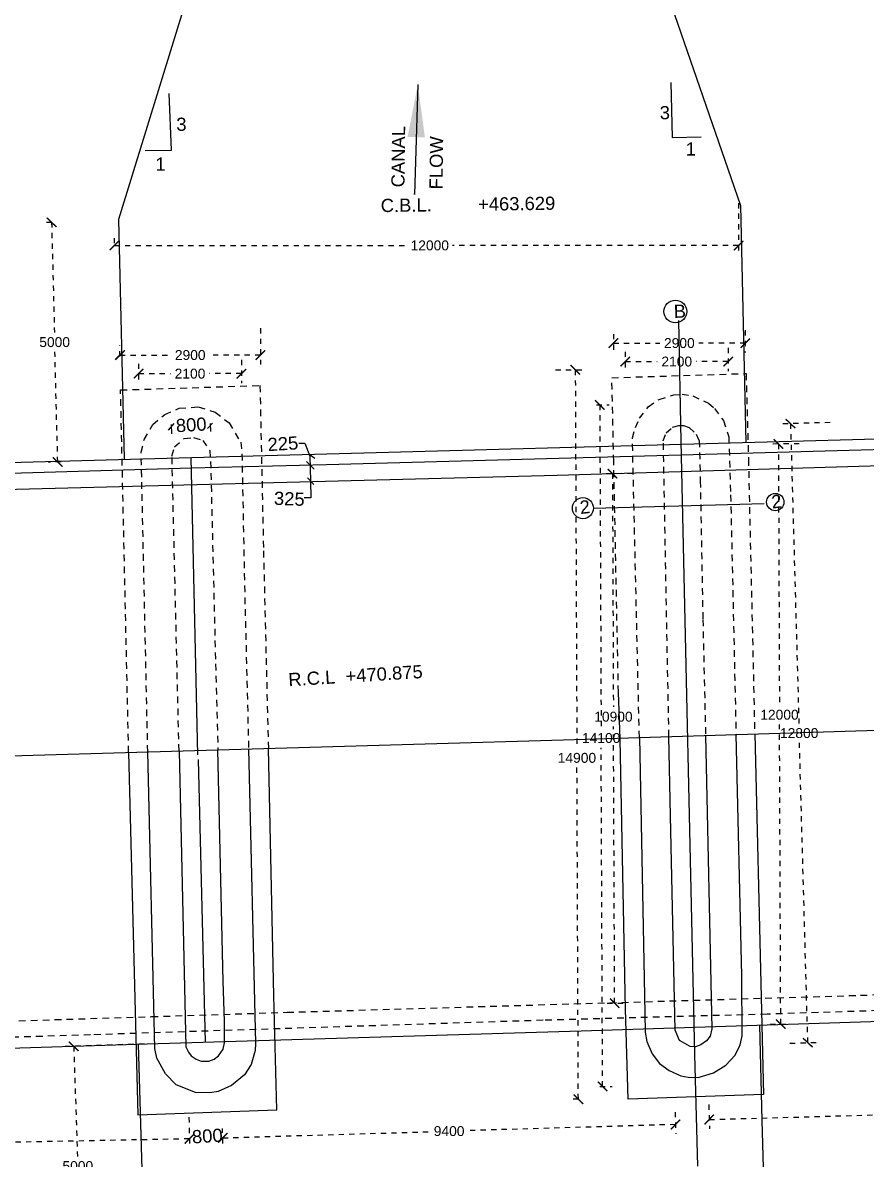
# Model space of a CAD drawing. Header units: inches. Extents: x 37252 to 77174, y 24991 to 50888.
# Drawn here: x 38520.82 to 38536.83, y 25404.63 to 25426.21 of the extents above; entities that cross this region are included whole.
import ezdxf

# ---------------------------------------------------------------- set-up
doc = ezdxf.new("R2010")
doc.units = ezdxf.units.IN
doc.header["$MEASUREMENT"] = 0
doc.linetypes.add('DASHDOT', pattern=[1, 0.5, -0.25, 0, -0.25])
doc.linetypes.add('HIDDEN', pattern=[9.525, 6.35, -3.175])
for name, color, linetype in [('DIMENSION', 255, 'Continuous'), ('DRAWING', 2, 'Continuous'), ('TEXT', 255, 'Continuous')]:
    doc.layers.add(name, color=color, linetype=linetype)
doc.styles.get("Standard").update_dxf_attribs({"font": 'arial.ttf'})
doc.styles.add('TIMES NEW ROMAN', font='times.ttf')
doc.dimstyles.new('dig', dxfattribs={"dimtxt": 0.1875, "dimasz": 0.18, "dimexe": 0.18, "dimexo": 0.0625, "dimgap": 0.09, "dimtad": 0, "dimtih": 1, "dimtoh": 1, "dimdec": 4, "dimzin": 0, "dimdsep": 46, "dimtxsty": 'Standard', "dimblk": 'ARCHTICK', "dimcen": 0.09, "dimadec": 0, "dimazin": 0, "dimtfac": 1, "dimtdec": 4, "dimtofl": 0, "dimtmove": 0, "dimatfit": 3, "dimldrblk": 'ARCHTICK', "dimfxl": 1, "dimtolj": 1, "dimtzin": 0, "dimarcsym": 0})
doc.dimstyles.new('ISO-25', dxfattribs={"dimtxt": 0.636364, "dimasz": 1, "dimexe": 1.25, "dimexo": 0.625, "dimtad": 0, "dimtih": 1, "dimtoh": 1, "dimlfac": 100, "dimtxsty": 'TIMES NEW ROMAN', "dimcen": 2.5, "dimadec": 0, "dimazin": 0, "dimtfac": 1, "dimtmove": 0, "dimatfit": 3, "dimfxl": 1, "dimarcsym": 0})

# ---------------------------------------------------------------- blocks, each defined once
blk = doc.blocks.new('_ArchTick')
at = {"color": 0, "linetype": 'ByBlock', "const_width": 0.15}
blk.add_lwpolyline([(-0.5, -0.5), (0.5, 0.5)], dxfattribs=at)
blk = doc.blocks.new('*D26')
at = {"layer": 'Defpoints', "color": 0, "linetype": 'DASHDOT', "ltscale": 0.02, "transparency": 16777216}
for p in [(38534.405, 25422.845), (38522.562, 25421.956), (38534.405, 25421.977)]:
    blk.add_point(p, dxfattribs=at)
at = {"layer": 'DIMENSION', "color": 0, "linetype": 'DASHDOT', "lineweight": -2, "ltscale": 0.02, "transparency": 16777216}
for p, q in [((38534.405, 25422.782), (38534.405, 25421.797)), ((38522.562, 25422.018), (38522.562, 25422.157)), ((38522.562, 25421.977), (38528.111, 25421.977)), ((38534.405, 25421.977), (38528.978, 25421.977))]:
    blk.add_line(p, q, dxfattribs=at)
at = {"layer": 'DIMENSION', "color": 0, "linetype": 'DASHDOT', "lineweight": -2, "ltscale": 0.02, "transparency": 16777216, "xscale": 0.18, "yscale": 0.18, "zscale": 0.18, "rotation": 180}
blk.add_blockref('_ArchTick', (38522.562, 25421.977), dxfattribs=at)
at = {"layer": 'DIMENSION', "color": 0, "linetype": 'DASHDOT', "lineweight": -2, "ltscale": 0.02, "transparency": 16777216, "xscale": 0.18, "yscale": 0.18, "zscale": 0.18}
blk.add_blockref('_ArchTick', (38534.405, 25421.977), dxfattribs=at)
at = {"layer": 'DIMENSION', "color": 0, "linetype": 'DASHDOT', "ltscale": 0.02, "transparency": 16777216, "insert": (38528.545, 25421.977), "char_height": 0.1875, "attachment_point": 5}
blk.add_mtext('\\A1;12000', dxfattribs=at)
blk = doc.blocks.new('*D27')
at = {"layer": 'Defpoints', "color": 0, "linetype": 'DASHDOT', "ltscale": 0.02, "transparency": 16777216}
for p in [(38525.332, 25420.47), (38522.665, 25419.808), (38525.332, 25419.896)]:
    blk.add_point(p, dxfattribs=at)
at = {"layer": 'DIMENSION', "color": 0, "linetype": 'DASHDOT', "lineweight": -2, "ltscale": 0.02, "transparency": 16777216}
for p, q in [((38525.332, 25420.407), (38525.332, 25419.716)), ((38522.665, 25419.871), (38522.665, 25420.076)), ((38522.665, 25419.896), (38523.627, 25419.896)), ((38525.332, 25419.896), (38524.37, 25419.896))]:
    blk.add_line(p, q, dxfattribs=at)
at = {"layer": 'DIMENSION', "color": 0, "linetype": 'DASHDOT', "lineweight": -2, "ltscale": 0.02, "transparency": 16777216, "xscale": 0.18, "yscale": 0.18, "zscale": 0.18, "rotation": 180}
blk.add_blockref('_ArchTick', (38522.665, 25419.896), dxfattribs=at)
at = {"layer": 'DIMENSION', "color": 0, "linetype": 'DASHDOT', "lineweight": -2, "ltscale": 0.02, "transparency": 16777216, "xscale": 0.18, "yscale": 0.18, "zscale": 0.18}
blk.add_blockref('_ArchTick', (38525.332, 25419.896), dxfattribs=at)
at = {"layer": 'DIMENSION', "color": 0, "linetype": 'DASHDOT', "ltscale": 0.02, "transparency": 16777216, "insert": (38523.999, 25419.896), "char_height": 0.1875, "attachment_point": 5}
blk.add_mtext('\\A1;2900', dxfattribs=at)
blk = doc.blocks.new('*D28')
at = {"layer": 'Defpoints', "color": 0, "linetype": 'DASHDOT', "ltscale": 0.02, "transparency": 16777216}
for p in [(38523.019, 25419.794), (38524.971, 25419.868), (38524.971, 25419.543)]:
    blk.add_point(p, dxfattribs=at)
at = {"layer": 'DIMENSION', "color": 0, "linetype": 'DASHDOT', "lineweight": -2, "ltscale": 0.02, "transparency": 16777216}
for p, q in [((38523.019, 25419.732), (38523.019, 25419.363)), ((38524.971, 25419.805), (38524.971, 25419.363)), ((38523.019, 25419.543), (38523.624, 25419.543)), ((38524.971, 25419.543), (38524.366, 25419.543))]:
    blk.add_line(p, q, dxfattribs=at)
at = {"layer": 'DIMENSION', "color": 0, "linetype": 'DASHDOT', "lineweight": -2, "ltscale": 0.02, "transparency": 16777216, "xscale": 0.18, "yscale": 0.18, "zscale": 0.18, "rotation": 180}
blk.add_blockref('_ArchTick', (38523.019, 25419.543), dxfattribs=at)
at = {"layer": 'DIMENSION', "color": 0, "linetype": 'DASHDOT', "lineweight": -2, "ltscale": 0.02, "transparency": 16777216, "xscale": 0.18, "yscale": 0.18, "zscale": 0.18}
blk.add_blockref('_ArchTick', (38524.971, 25419.543), dxfattribs=at)
at = {"layer": 'DIMENSION', "color": 0, "linetype": 'DASHDOT', "ltscale": 0.02, "transparency": 16777216, "insert": (38523.995, 25419.543), "char_height": 0.1875, "attachment_point": 5}
blk.add_mtext('\\A1;2100', dxfattribs=at)
blk = doc.blocks.new('*D29')
at = {"layer": 'Defpoints', "color": 0, "linetype": 'DASHDOT', "ltscale": 0.02, "transparency": 16777216}
for p in [(38521.433, 25422.418), (38521.485, 25417.865), (38521.611, 25417.868)]:
    blk.add_point(p, dxfattribs=at)
at = {"layer": 'DIMENSION', "color": 0, "linetype": 'DASHDOT', "lineweight": -2, "ltscale": 0.02, "transparency": 16777216}
for p, q in [((38521.37, 25422.416), (38521.188, 25422.412)), ((38521.368, 25422.416), (38521.422, 25420.326)), ((38521.485, 25417.865), (38521.431, 25419.955)), ((38521.549, 25417.867), (38521.305, 25417.86))]:
    blk.add_line(p, q, dxfattribs=at)
at = {"layer": 'DIMENSION', "color": 0, "linetype": 'DASHDOT', "lineweight": -2, "ltscale": 0.02, "transparency": 16777216, "xscale": 0.18, "yscale": 0.18, "zscale": 0.18}
for p, rotation in [((38521.368, 25422.416), 91.4797557592451), ((38521.485, 25417.865), 271.4797557592451)]:
    blk.add_blockref('_ArchTick', p, dxfattribs=dict(at, rotation=rotation))
at = {"layer": 'DIMENSION', "color": 0, "linetype": 'DASHDOT', "ltscale": 0.02, "transparency": 16777216, "insert": (38521.426, 25420.141), "char_height": 0.1875, "attachment_point": 5}
blk.add_mtext('\\A1;5000', dxfattribs=at)
blk = doc.blocks.new('*D32')
at = {"layer": 'Defpoints', "color": 0, "linetype": 'DASHDOT', "ltscale": 0.02, "transparency": 16777216}
for p in [(38523.973, 25405.485), (38515.445, 25404.855), (38523.982, 25405.014)]:
    blk.add_point(p, dxfattribs=at)
at = {"layer": 'DIMENSION', "color": 0, "linetype": 'DASHDOT', "lineweight": -2, "ltscale": 0.02, "transparency": 16777216}
for p, q in [((38523.974, 25405.423), (38523.986, 25404.834)), ((38515.445, 25404.846), (38519.384, 25404.923)), ((38523.982, 25405.014), (38520.123, 25404.938)), ((38515.446, 25404.792), (38515.448, 25404.666))]:
    blk.add_line(p, q, dxfattribs=at)
at = {"layer": 'DIMENSION', "color": 0, "linetype": 'DASHDOT', "lineweight": -2, "ltscale": 0.02, "transparency": 16777216, "xscale": 0.18, "yscale": 0.18, "zscale": 0.18}
for p, rotation in [((38523.982, 25405.014), 1.123738166869561), ((38515.445, 25404.846), 181.1237381668696)]:
    blk.add_blockref('_ArchTick', p, dxfattribs=dict(at, rotation=rotation))
at = {"layer": 'DIMENSION', "color": 0, "linetype": 'DASHDOT', "ltscale": 0.02, "transparency": 16777216, "insert": (38519.754, 25404.931), "char_height": 0.1875, "attachment_point": 5}
blk.add_mtext('\\A1;9400', dxfattribs=at)
blk = doc.blocks.new('*D33')
at = {"layer": 'Defpoints', "color": 0, "linetype": 'DASHDOT', "ltscale": 0.02, "transparency": 16777216}
for p in [(38523.185, 25406.818), (38521.944, 25402.221), (38522.179, 25402.23)]:
    blk.add_point(p, dxfattribs=at)
at = {"layer": 'DIMENSION', "color": 0, "linetype": 'DASHDOT', "lineweight": -2, "ltscale": 0.02, "transparency": 16777216}
for p, q in [((38523.122, 25406.816), (38521.608, 25406.764)), ((38521.788, 25406.77), (38521.859, 25404.681)), ((38521.944, 25402.221), (38521.872, 25404.31)), ((38522.117, 25402.227), (38521.764, 25402.215))]:
    blk.add_line(p, q, dxfattribs=at)
at = {"layer": 'DIMENSION', "color": 0, "linetype": 'DASHDOT', "lineweight": -2, "ltscale": 0.02, "transparency": 16777216, "xscale": 0.18, "yscale": 0.18, "zscale": 0.18}
for p, rotation in [((38521.788, 25406.77), 91.96630796135453), ((38521.944, 25402.221), 271.9663079613546)]:
    blk.add_blockref('_ArchTick', p, dxfattribs=dict(at, rotation=rotation))
at = {"layer": 'DIMENSION', "color": 0, "linetype": 'DASHDOT', "ltscale": 0.02, "transparency": 16777216, "insert": (38521.866, 25404.496), "char_height": 0.1875, "attachment_point": 5}
blk.add_mtext('\\A1;5000', dxfattribs=at)
blk = doc.blocks.new('*D34')
at = {"layer": 'Defpoints', "color": 0, "linetype": 'DASHDOT', "ltscale": 0.02, "transparency": 16777216}
for p in [(38533.198, 25405.586), (38533.207, 25405.286), (38524.622, 25404.863)]:
    blk.add_point(p, dxfattribs=at)
at = {"layer": 'DIMENSION', "color": 0, "linetype": 'DASHDOT', "lineweight": -2, "ltscale": 0.02, "transparency": 16777216}
for p, q in [((38533.2, 25405.523), (38533.212, 25405.106)), ((38533.207, 25405.286), (38529.282, 25405.17)), ((38524.62, 25404.925), (38524.612, 25405.213)), ((38524.617, 25405.033), (38528.542, 25405.149))]:
    blk.add_line(p, q, dxfattribs=at)
at = {"layer": 'DIMENSION', "color": 0, "linetype": 'DASHDOT', "lineweight": -2, "ltscale": 0.02, "transparency": 16777216, "xscale": 0.18, "yscale": 0.18, "zscale": 0.18}
for p, rotation in [((38533.207, 25405.286), 1.683170475194347), ((38524.617, 25405.033), 181.6831704751943)]:
    blk.add_blockref('_ArchTick', p, dxfattribs=dict(at, rotation=rotation))
at = {"layer": 'DIMENSION', "color": 0, "linetype": 'DASHDOT', "ltscale": 0.02, "transparency": 16777216, "insert": (38528.912, 25405.16), "char_height": 0.1875, "attachment_point": 5}
blk.add_mtext('\\A1;9400', dxfattribs=at)
blk = doc.blocks.new('*D44')
at = {"layer": 'Defpoints', "color": 0, "linetype": 'DASHDOT', "ltscale": 0.02, "transparency": 16777216}
for p in [(38533.838, 25405.726), (38533.848, 25405.381), (38542.495, 25405.095)]:
    blk.add_point(p, dxfattribs=at)
at = {"layer": 'DIMENSION', "color": 0, "linetype": 'DASHDOT', "lineweight": -2, "ltscale": 0.02, "transparency": 16777216}
for p, q in [((38542.493, 25405.158), (38542.475, 25405.802)), ((38533.84, 25405.664), (38533.853, 25405.201)), ((38533.848, 25405.381), (38537.794, 25405.491)), ((38542.48, 25405.622), (38538.534, 25405.512))]:
    blk.add_line(p, q, dxfattribs=at)
at = {"layer": 'DIMENSION', "color": 0, "linetype": 'DASHDOT', "lineweight": -2, "ltscale": 0.02, "transparency": 16777216, "xscale": 0.18, "yscale": 0.18, "zscale": 0.18}
for p, rotation in [((38542.48, 25405.622), 1.601949965030496), ((38533.848, 25405.381), 181.6019499650305)]:
    blk.add_blockref('_ArchTick', p, dxfattribs=dict(at, rotation=rotation))
at = {"layer": 'DIMENSION', "color": 0, "linetype": 'DASHDOT', "ltscale": 0.02, "transparency": 16777216, "insert": (38538.164, 25405.501), "char_height": 0.1875, "attachment_point": 5}
blk.add_mtext('\\A1;9400', dxfattribs=at)
blk = doc.blocks.new('*D47')
at = {"layer": 'Defpoints', "color": 0, "linetype": 'DASHDOT', "ltscale": 0.02, "transparency": 16777216}
for p in [(38535.62, 25418.209), (38534.942, 25407.192), (38535.205, 25407.193)]:
    blk.add_point(p, dxfattribs=at)
at = {"layer": 'DIMENSION', "color": 0, "linetype": 'DASHDOT', "lineweight": -2, "ltscale": 0.02, "transparency": 16777216}
for p, q in [((38535.557, 25418.209), (38534.98, 25418.207)), ((38535.16, 25418.208), (38535.18, 25413.252)), ((38535.205, 25407.193), (38535.182, 25412.88)), ((38535.005, 25407.192), (38535.385, 25407.193))]:
    blk.add_line(p, q, dxfattribs=at)
at = {"layer": 'DIMENSION', "color": 0, "linetype": 'DASHDOT', "lineweight": -2, "ltscale": 0.02, "transparency": 16777216, "xscale": 0.18, "yscale": 0.18, "zscale": 0.18}
for p, rotation in [((38535.16, 25418.208), 90.23702776285201), ((38535.205, 25407.193), 270.2370277628519)]:
    blk.add_blockref('_ArchTick', p, dxfattribs=dict(at, rotation=rotation))
at = {"layer": 'DIMENSION', "color": 0, "linetype": 'DASHDOT', "ltscale": 0.02, "transparency": 16777216, "insert": (38535.181, 25413.066), "char_height": 0.1875, "attachment_point": 5}
blk.add_mtext('\\A1;12000', dxfattribs=at)
blk = doc.blocks.new('*D49')
at = {"layer": 'Defpoints', "color": 0, "linetype": 'DASHDOT', "ltscale": 0.02, "transparency": 16777216}
for p in [(38536.206, 25418.617), (38535.317, 25406.828), (38535.719, 25406.84)]:
    blk.add_point(p, dxfattribs=at)
at = {"layer": 'DIMENSION', "color": 0, "linetype": 'DASHDOT', "lineweight": -2, "ltscale": 0.02, "transparency": 16777216}
for p, q in [((38536.143, 25418.615), (38535.21, 25418.589)), ((38535.39, 25418.594), (38535.549, 25412.903)), ((38535.719, 25406.84), (38535.56, 25412.531)), ((38535.379, 25406.83), (38535.899, 25406.845))]:
    blk.add_line(p, q, dxfattribs=at)
at = {"layer": 'DIMENSION', "color": 0, "linetype": 'DASHDOT', "lineweight": -2, "ltscale": 0.02, "transparency": 16777216, "xscale": 0.18, "yscale": 0.18, "zscale": 0.18}
for p, rotation in [((38535.39, 25418.594), 91.60194996503134), ((38535.719, 25406.84), 271.6019499650313)]:
    blk.add_blockref('_ArchTick', p, dxfattribs=dict(at, rotation=rotation))
at = {"layer": 'DIMENSION', "color": 0, "linetype": 'DASHDOT', "ltscale": 0.02, "transparency": 16777216, "insert": (38535.555, 25412.717), "char_height": 0.1875, "attachment_point": 5}
blk.add_mtext('\\A1;12800', dxfattribs=at)
blk = doc.blocks.new('*D50')
at = {"layer": 'Defpoints', "color": 0, "linetype": 'DASHDOT', "ltscale": 0.02, "transparency": 16777216}
for p in [(38532.451, 25417.645), (38531.851, 25407.589), (38532.053, 25407.59)]:
    blk.add_point(p, dxfattribs=at)
at = {"layer": 'DIMENSION', "color": 0, "linetype": 'DASHDOT', "lineweight": -2, "ltscale": 0.02, "transparency": 16777216}
for p, q in [((38532.389, 25417.645), (38531.831, 25417.643)), ((38532.011, 25417.643), (38532.029, 25413.215)), ((38532.053, 25407.59), (38532.031, 25412.844)), ((38531.914, 25407.589), (38532.233, 25407.59))]:
    blk.add_line(p, q, dxfattribs=at)
at = {"layer": 'DIMENSION', "color": 0, "linetype": 'DASHDOT', "lineweight": -2, "ltscale": 0.02, "transparency": 16777216, "xscale": 0.18, "yscale": 0.18, "zscale": 0.18}
for p, rotation in [((38532.011, 25417.643), 90.23702776285201), ((38532.053, 25407.59), 270.2370277628519)]:
    blk.add_blockref('_ArchTick', p, dxfattribs=dict(at, rotation=rotation))
at = {"layer": 'DIMENSION', "color": 0, "linetype": 'DASHDOT', "ltscale": 0.02, "transparency": 16777216, "insert": (38532.03, 25413.029), "char_height": 0.1875, "width": 0.88205, "attachment_point": 5}
blk.add_mtext('\\A1;10900', dxfattribs=at)
blk = doc.blocks.new('*D51')
at = {"layer": 'Defpoints', "color": 0, "linetype": 'DASHDOT', "ltscale": 0.02, "transparency": 16777216}
for p in [(38531.645, 25418.951), (38531.707, 25406.01), (38531.824, 25406.011)]:
    blk.add_point(p, dxfattribs=at)
at = {"layer": 'DIMENSION', "color": 0, "linetype": 'DASHDOT', "lineweight": -2, "ltscale": 0.02, "transparency": 16777216}
for p, q in [((38531.707, 25418.951), (38531.95, 25418.952)), ((38531.77, 25418.952), (38531.796, 25412.81)), ((38531.824, 25406.011), (38531.797, 25412.438)), ((38531.77, 25406.01), (38532.004, 25406.011))]:
    blk.add_line(p, q, dxfattribs=at)
at = {"layer": 'DIMENSION', "color": 0, "linetype": 'DASHDOT', "lineweight": -2, "ltscale": 0.02, "transparency": 16777216, "xscale": 0.18, "yscale": 0.18, "zscale": 0.18}
for p, rotation in [((38531.77, 25418.952), 90.23702776285198), ((38531.824, 25406.011), 270.2370277628519)]:
    blk.add_blockref('_ArchTick', p, dxfattribs=dict(at, rotation=rotation))
at = {"layer": 'DIMENSION', "color": 0, "linetype": 'DASHDOT', "ltscale": 0.02, "transparency": 16777216, "insert": (38531.797, 25412.624), "char_height": 0.1875, "attachment_point": 5}
blk.add_mtext('\\A1;14100', dxfattribs=at)
blk = doc.blocks.new('*D52')
at = {"layer": 'Defpoints', "color": 0, "linetype": 'DASHDOT', "ltscale": 0.02, "transparency": 16777216}
for p in [(38530.866, 25419.614), (38531.364, 25405.766), (38531.425, 25405.766)]:
    blk.add_point(p, dxfattribs=at)
at = {"layer": 'DIMENSION', "color": 0, "linetype": 'DASHDOT', "lineweight": -2, "ltscale": 0.02, "transparency": 16777216}
for p, q in [((38530.929, 25419.614), (38531.486, 25419.616)), ((38531.306, 25419.616), (38531.336, 25412.433)), ((38531.364, 25405.766), (38531.338, 25412.062)), ((38531.363, 25405.766), (38531.184, 25405.765))]:
    blk.add_line(p, q, dxfattribs=at)
at = {"layer": 'DIMENSION', "color": 0, "linetype": 'DASHDOT', "lineweight": -2, "ltscale": 0.02, "transparency": 16777216, "xscale": 0.18, "yscale": 0.18, "zscale": 0.18}
for p, rotation in [((38531.306, 25419.616), 90.23702776285198), ((38531.364, 25405.766), 270.2370277628519)]:
    blk.add_blockref('_ArchTick', p, dxfattribs=dict(at, rotation=rotation))
at = {"layer": 'DIMENSION', "color": 0, "linetype": 'DASHDOT', "ltscale": 0.02, "transparency": 16777216, "insert": (38531.337, 25412.247), "char_height": 0.1875, "attachment_point": 5}
blk.add_mtext('\\A1;14900', dxfattribs=at)
blk = doc.blocks.new('*D62')
at = {"layer": 'Defpoints', "color": 0, "linetype": 'DASHDOT', "ltscale": 0.02, "transparency": 16777216}
for p in [(38532.255, 25420.023), (38534.207, 25420.096), (38534.207, 25419.772)]:
    blk.add_point(p, dxfattribs=at)
at = {"layer": 'DIMENSION', "color": 0, "linetype": 'DASHDOT', "lineweight": -2, "ltscale": 0.02, "transparency": 16777216}
for p, q in [((38532.255, 25419.96), (38532.255, 25419.592)), ((38534.207, 25420.033), (38534.207, 25419.592)), ((38532.255, 25419.772), (38532.86, 25419.772)), ((38534.207, 25419.772), (38533.602, 25419.772))]:
    blk.add_line(p, q, dxfattribs=at)
at = {"layer": 'DIMENSION', "color": 0, "linetype": 'DASHDOT', "lineweight": -2, "ltscale": 0.02, "transparency": 16777216, "xscale": 0.18, "yscale": 0.18, "zscale": 0.18, "rotation": 180}
blk.add_blockref('_ArchTick', (38532.255, 25419.772), dxfattribs=at)
at = {"layer": 'DIMENSION', "color": 0, "linetype": 'DASHDOT', "lineweight": -2, "ltscale": 0.02, "transparency": 16777216, "xscale": 0.18, "yscale": 0.18, "zscale": 0.18}
blk.add_blockref('_ArchTick', (38534.207, 25419.772), dxfattribs=at)
at = {"layer": 'DIMENSION', "color": 0, "linetype": 'DASHDOT', "ltscale": 0.02, "transparency": 16777216, "insert": (38533.231, 25419.772), "char_height": 0.1875, "attachment_point": 5}
blk.add_mtext('\\A1;2100', dxfattribs=at)
blk = doc.blocks.new('*D63')
at = {"layer": 'Defpoints', "color": 0, "linetype": 'DASHDOT', "ltscale": 0.02, "transparency": 16777216}
for p in [(38534.532, 25420.429), (38532.03, 25420.359), (38534.532, 25420.123)]:
    blk.add_point(p, dxfattribs=at)
at = {"layer": 'DIMENSION', "color": 0, "linetype": 'DASHDOT', "lineweight": -2, "ltscale": 0.02, "transparency": 16777216}
for p, q in [((38534.532, 25420.366), (38534.532, 25419.943)), ((38532.03, 25420.296), (38532.03, 25419.943)), ((38532.03, 25420.123), (38532.91, 25420.123)), ((38534.532, 25420.123), (38533.652, 25420.123))]:
    blk.add_line(p, q, dxfattribs=at)
at = {"layer": 'DIMENSION', "color": 0, "linetype": 'DASHDOT', "lineweight": -2, "ltscale": 0.02, "transparency": 16777216, "xscale": 0.18, "yscale": 0.18, "zscale": 0.18, "rotation": 180}
blk.add_blockref('_ArchTick', (38532.03, 25420.123), dxfattribs=at)
at = {"layer": 'DIMENSION', "color": 0, "linetype": 'DASHDOT', "lineweight": -2, "ltscale": 0.02, "transparency": 16777216, "xscale": 0.18, "yscale": 0.18, "zscale": 0.18}
blk.add_blockref('_ArchTick', (38534.532, 25420.123), dxfattribs=at)
at = {"layer": 'DIMENSION', "color": 0, "linetype": 'DASHDOT', "ltscale": 0.02, "transparency": 16777216, "insert": (38533.281, 25420.123), "char_height": 0.1875, "attachment_point": 5}
blk.add_mtext('\\A1;2900', dxfattribs=at)

msp = doc.modelspace()

# ---------------------------------------------------------------- linework, layer by layer
at = {"layer": 'DRAWING', "linetype": 'Continuous'}
for points in [[(38532.91761, 25431.67792), (38533.01001, 25426.88468), (38534.43923, 25422.73643), (38534.543, 25418.23612)], [(38523.83385, 25431.41809), (38523.93232, 25426.68735), (38522.63809, 25422.47157), (38522.74798, 25417.92742)], [(38533.12153, 25425.07226), (38533.14277, 25424.02623), (38533.69551, 25424.03869)], [(38523.14506, 25423.77973), (38523.64115, 25423.78851), (38523.60149, 25424.86015)], [(38533.26403, 25420.54984), (38533.30967, 25418.25825), (38533.56775, 25406.6161), (38533.62644, 25404.49371)], [(38513.28924, 25417.64938), (38514.03261, 25417.66685), (38516.85374, 25417.75803), (38524.02365, 25417.95327), (38529.15673, 25418.09117), (38537.48843, 25418.3154), (38542.19549, 25418.45267), (38543.99822, 25418.51124), (38548.83612, 25418.66102), (38550.02511, 25418.69095), (38551.06811, 25418.71721)], [(38546.11136, 25418.35926), (38542.5328, 25418.2634), (38539.23673, 25418.15841), (38533.31528, 25417.99714), (38526.5875, 25417.81197), (38524.02046, 25417.74991), (38520.79672, 25417.65339), (38515.11556, 25417.49219), (38511.2092, 25417.36518)], [(38511.21949, 25417.06063), (38512.84203, 25417.11711), (38514.26, 25417.16398), (38514.77234, 25417.17108), (38518.73933, 25417.29678), (38530.96126, 25417.61745), (38541.56523, 25417.93218), (38546.12301, 25418.06195)], [(38524.1416, 25412.30791), (38524.01787, 25417.9531)], [(38503.06046, 25411.73757), (38509.41622, 25411.9288), (38517.95364, 25412.20875), (38531.08334, 25412.59003), (38545.26467, 25413.0262), (38556.90038, 25413.35743), (38564.96928, 25413.55657)], [(38534.71095, 25412.7016), (38534.83491, 25407.70592), (38534.87729, 25405.85372), (38532.30825, 25405.76437), (38532.25702, 25407.47753), (38532.15547, 25412.60353), (38532.12534, 25413.49549)], [(38532.52227, 25412.63429), (38532.62306, 25407.40236), (38532.63199, 25407.04135), (38532.66264, 25406.8606), (38532.76719, 25406.63008), (38532.90159, 25406.44528), (38533.08923, 25406.30991), (38533.30748, 25406.21126), (38533.44658, 25406.18303), (38533.63593, 25406.17689), (38533.92703, 25406.26499), (38534.16533, 25406.4107), (38534.34013, 25406.60411), (38534.43193, 25406.79892), (38534.47397, 25406.96843), (38534.46713, 25408.10753), (38534.35615, 25412.69069)], [(38533.77824, 25412.67291), (38533.89814, 25407.10423), (38533.86623, 25406.96628), (38533.79662, 25406.87767), (38533.68884, 25406.79878), (38533.58857, 25406.75972), (38533.48581, 25406.76761), (38533.28307, 25406.88432), (38533.19878, 25407.07979), (38533.11121, 25411.14914), (38533.0829, 25412.65153)], [(38522.83061, 25412.35038), (38523.00685, 25405.47103), (38525.64494, 25405.56309), (38525.5865, 25407.73245), (38525.48118, 25412.42734)], [(38525.10733, 25412.41649), (38525.23913, 25406.82263), (38525.23378, 25406.69186), (38525.15535, 25406.42482), (38525.02924, 25406.22866), (38524.78205, 25406.02458), (38524.52891, 25405.91154), (38524.36943, 25405.88445), (38524.10042, 25405.89218), (38523.73335, 25406.04084), (38523.52773, 25406.24991), (38523.36288, 25406.54683), (38523.32622, 25406.7304), (38523.1935, 25412.36092)], [(38523.78641, 25412.37813), (38523.91841, 25406.7639), (38523.96743, 25406.66238), (38524.01393, 25406.59292), (38524.10972, 25406.52711), (38524.20793, 25406.48654), (38524.35498, 25406.48654), (38524.45045, 25406.52711), (38524.53625, 25406.59057), (38524.62346, 25406.71688), (38524.65181, 25406.83774), (38524.64824, 25407.25109), (38524.62157, 25408.0011), (38524.52469, 25412.39957)], [(38524.29017, 25406.85071), (38524.15637, 25412.21531)], [(38515.01023, 25406.51027), (38515.01023, 25406.51027), (38515.01023, 25406.51027), (38515.01006, 25406.55413), (38515.37287, 25406.56205), (38519.95884, 25406.7151), (38523.18475, 25406.81785), (38531.41537, 25407.06252), (38538.68251, 25407.3011), (38542.79478, 25407.44676), (38542.80044, 25407.3945), (38543.31231, 25407.41312), (38543.29006, 25407.96382), (38542.77024, 25407.94576), (38542.79478, 25407.44676)], [(38534.80357, 25407.17376), (38534.84637, 25405.36029), (38534.91926, 25402.68811), (38533.69638, 25398.50114), (38533.8317, 25393.74658)], [(38523.01151, 25406.81233), (38523.12226, 25402.91972), (38523.13795, 25402.27258), (38524.624, 25398.19578), (38524.68708, 25396.28078), (38524.75563, 25393.45655)]]:
    msp.add_lwpolyline(points, dxfattribs=at)
at = {"layer": 'DRAWING', "linetype": 'HIDDEN', "ltscale": 0.02}
for points in [[(38532.00059, 25419.46608), (38534.54616, 25419.54605), (38534.59126, 25417.91865), (38534.71095, 25412.7016)], [(38522.67647, 25419.23311), (38525.32288, 25419.31832), (38525.38881, 25416.18082), (38525.48118, 25412.42734)], [(38532.12534, 25413.49549), (38532.03524, 25417.87799), (38532.00059, 25419.46608)], [(38522.83061, 25412.35038), (38522.67647, 25419.23311)], [(38532.52227, 25412.63429), (38532.38964, 25418.3259), (38532.4459, 25418.51885), (38532.52211, 25418.69551), (38532.69211, 25418.91547), (38532.89561, 25419.0537), (38533.17571, 25419.14053), (38533.33188, 25419.1519), (38533.53506, 25419.12128), (38533.83159, 25418.98291), (38533.94933, 25418.88124), (38534.11608, 25418.65435), (38534.21825, 25418.34213), (38534.25424, 25417.24483), (38534.35615, 25412.69069)], [(38523.1935, 25412.36091), (38523.06797, 25418.05182), (38523.12642, 25418.29185), (38523.28788, 25418.57829), (38523.51576, 25418.76972), (38523.79165, 25418.88746), (38524.15206, 25418.91055), (38524.47042, 25418.81279), (38524.73567, 25418.60781), (38524.9566, 25418.24054), (38524.98106, 25418.02221), (38525.02375, 25415.74986), (38525.10733, 25412.41649)], [(38533.0829, 25412.65154), (38532.9763, 25418.26955), (38533.03009, 25418.41703), (38533.15087, 25418.52948), (38533.27318, 25418.55634), (38533.36254, 25418.55963), (38533.46649, 25418.52156), (38533.59998, 25418.39694), (38533.65656, 25418.27424), (38533.67861, 25417.51101), (38533.72687, 25414.87253), (38533.77824, 25412.67291)], [(38523.78641, 25412.37813), (38523.6525, 25417.9787), (38523.69814, 25418.15069), (38523.88415, 25418.31443), (38524.06359, 25418.33141), (38524.23642, 25418.27668), (38524.37052, 25418.08228), (38524.38529, 25417.87793), (38524.47978, 25414.03085), (38524.52469, 25412.39957)], [(38515.00786, 25407.05288), (38518.24992, 25407.1776), (38523.26619, 25407.33452), (38525.8357, 25407.41663), (38536.72081, 25407.73952), (38542.40795, 25407.93314), (38546.36064, 25408.07056)], [(38546.36481, 25407.77261), (38542.37813, 25407.63904), (38538.41409, 25407.49137), (38534.9486, 25407.38113), (38530.69452, 25407.26493), (38522.10648, 25406.98889), (38518.07668, 25406.86221), (38515.03688, 25406.75982), (38514.93751, 25406.74953), (38514.93962, 25406.58958), (38514.90413, 25406.56241), (38514.7342, 25406.53675), (38514.65943, 25406.55713), (38514.66234, 25406.74302)]]:
    msp.add_lwpolyline(points, dxfattribs=at)
at = {"layer": 'DRAWING', "color": 2, "linetype": 'Continuous'}
for points in [[(38523.58867, 25418.47237), (38523.69384, 25418.59422)], [(38523.63984, 25418.57523), (38523.64545, 25418.40071)], [(38524.32476, 25418.49947), (38524.42375, 25418.60174)], [(38524.37426, 25418.595), (38524.38663, 25418.44665)], [(38526.0611, 25418.22334), (38526.17353, 25418.222), (38526.26939, 25417.97787), (38526.27965, 25417.50543), (38526.28581, 25417.18239), (38526.16397, 25417.18239)], [(38526.25551, 25418.01323), (38526.36316, 25417.93537)], [(38526.20749, 25417.87559), (38526.35126, 25417.73121)], [(38526.22169, 25417.56566), (38526.34417, 25417.43596)], [(38531.65202, 25416.98909), (38534.89312, 25417.07908)]]:
    msp.add_lwpolyline(points, dxfattribs=at)
for centre, radius in [((38533.2048, 25420.72384), 0.21577), ((38531.45044, 25416.98965), 0.20023), ((38535.10089, 25417.10463), 0.16574)]:
    msp.add_circle(centre, radius, dxfattribs=at)

# ---------------------------------------------------------------- texts
at = {"layer": 'TEXT', "ltscale": 2, "char_height": 0.25, "attachment_point": 1}
for s, insert, rotation in [('3', (38532.90687, 25424.62317), 0.780069), ('3', (38523.73379, 25424.40258), 0.780069), ('CANAL', (38527.81405, 25423.08233), 89.271121), ('FLOW', (38528.53714, 25423.04328), 89.271121), ('1', (38533.39921, 25423.93295), 0.780069), ('1', (38523.33586, 25423.64652), 0.780069), ('\\pi-0.75,l1,t2;C.B.L.^I +463.629', (38527.36187, 25422.85715), 0.780069), ('B', (38533.17154, 25420.85215), 0.780069), ('\\pi-0.75,l1,t1;800                                           ', (38523.46907, 25418.664), 3.526005), ('\\pi-0.75,l1,t1;225                                           ', (38525.21009, 25418.30522), 3.526005), ('\\pi-0.75,l1,t1;325                                          ', (38525.34393, 25417.31438), 357.718606), ('              2', (38530.0277, 25416.97407), 6.403999), ('              2', (38533.66433, 25417.07769), 6.403999), ('\\pi-0.75,l1,t1;R.C.L  +470.875                                           ', (38525.6034, 25413.84122), 3.526005), ('\\pi-0.75,l1,t1;800                                           ', (38523.77463, 25405.16024), 3.526005)]:
    msp.add_mtext_dynamic_manual_height_columns(s, width=5.6126724, gutter_width=1, heights=[0], dxfattribs=dict(at, insert=insert, rotation=rotation))

# ---------------------------------------------------------------- dimensions: what is measured, and where the dimension line sits
at = {"layer": 'DIMENSION', "linetype": 'DASHDOT', "ltscale": 0.02}
dim = msp.add_linear_dim(base=(38534.40516, 25421.97747), p1=(38522.56206, 25421.95561), p2=(38534.40516, 25422.84482), text='12000', dimstyle='dig', dxfattribs=at)
dim.commit()
dim.dimension.update_dxf_attribs({"geometry": '*D26', "text_midpoint": (38528.54477, 25421.97747), "dimtype": 160})
for base, p1, p2, angle, text, picture, middle in [((38521.4851, 25417.865), (38521.43268, 25422.41799), (38521.61124, 25417.86825), 271.479756, '5000', '*D29', (38521.42632, 25420.14065)), ((38535.71903, 25406.83963), (38536.20584, 25418.61696), (38535.31686, 25406.82838), 271.60195, '12800', '*D49', (38535.55466, 25412.71689)), ((38521.94393, 25402.22142), (38523.18475, 25406.81785), (38522.17916, 25402.2295), 271.966308, '5000', '*D33', (38521.86586, 25404.49566)), ((38533.84788, 25405.38052), (38542.49484, 25405.09509), (38533.83822, 25405.7262), 181.60195, '9400', '*D44', (38538.164, 25405.50123)), ((38533.20713, 25405.28582), (38524.62213, 25404.86265), (38533.19832, 25405.58583), 1.68317, '9400', '*D34', (38528.91212, 25405.15961))]:
    dim = msp.add_linear_dim(base=base, p1=p1, p2=p2, angle=angle, text=text, dimstyle='dig', dxfattribs=at)
    dim.commit()
    dim.dimension.update_dxf_attribs({"geometry": picture, "text_midpoint": middle})
for base, p1, p2, text, picture, middle in [((38525.33245, 25419.89562), (38522.66483, 25419.80832), (38525.33245, 25420.46953), '2900', '*D27', (38523.99864, 25419.89562)), ((38534.5324, 25420.12302), (38532.03006, 25420.35855), (38534.5324, 25420.42869), '2900', '*D63', (38533.28123, 25420.12302)), ((38534.20708, 25419.77157), (38532.25487, 25420.02253), (38534.20708, 25420.09591), '2100', '*D62', (38533.23097, 25419.77157)), ((38524.97132, 25419.5432), (38523.01912, 25419.79416), (38524.97132, 25419.86754), '2100', '*D28', (38523.99522, 25419.5432))]:
    dim = msp.add_linear_dim(base=base, p1=p1, p2=p2, text=text, dimstyle='dig', dxfattribs=at)
    dim.commit()
    dim.dimension.update_dxf_attribs({"geometry": picture, "text_midpoint": middle})
for base, p1, p2, angle, text, picture, middle in [((38531.36366, 25405.76557), (38530.86648, 25419.61368), (38531.42525, 25405.76582), 270.237028, '14900', '*D52', (38531.33685, 25412.24749)), ((38531.82394, 25406.01054), (38531.64468, 25418.9512), (38531.70746, 25406.01006), 270.237028, '14100', '*D51', (38531.79658, 25412.62392)), ((38535.20526, 25407.1927), (38535.61976, 25418.20943), (38534.94216, 25407.19161), 270.237028, '12000', '*D47', (38535.18096, 25413.06615)), ((38532.05276, 25407.58968), (38532.45106, 25417.64525), (38531.85143, 25407.58885), 270.237028, '10900', '*D50', (38532.03025, 25413.0293)), ((38523.98201, 25405.01367), (38515.44465, 25404.85468), (38523.97276, 25405.48514), 1.123738, '9400', '*D32', (38519.7536, 25404.93073))]:
    dim = msp.add_linear_dim(base=base, p1=p1, p2=p2, angle=angle, text=text, dimstyle='dig', dxfattribs=at)
    dim.commit()
    dim.dimension.update_dxf_attribs({"geometry": picture, "text_midpoint": middle, "dimtype": 160})

# ---------------------------------------------------------------- leaders
at = {"layer": 'DIMENSION', "ltscale": 0.02}
msp.add_leader([(38528.31853, 25425.0328), (38528.2557, 25422.94337), (38528.252, 25422.9641)], dimstyle='ISO-25', override={"dimgap": 0.625, "dimtad": 0}, dxfattribs=at)

doc.saveas('drawing.dxf')
